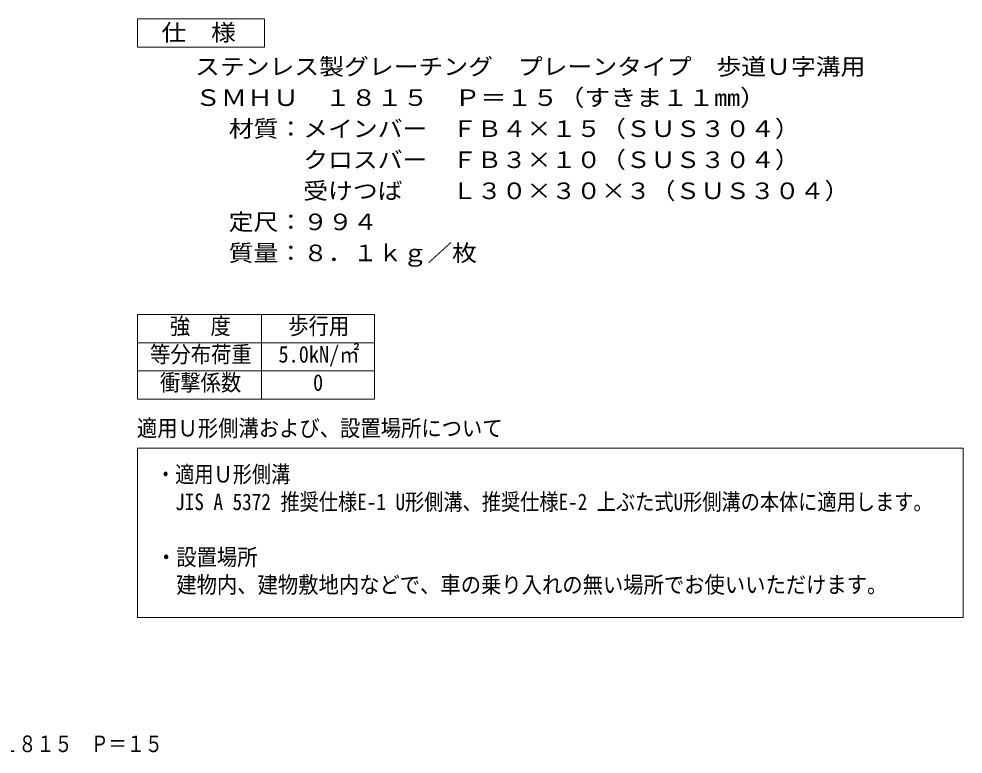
# Model space of a CAD drawing. Units: millimetres on the paper, enlarged 10 times, with parts at other scales. Extents: x -1479 to 1868, y -1362 to 1059.
# Drawn here: x 195 to 1868, y -1362 to -60 of the extents above; entities that cross this region are included whole.
import ezdxf
from ezdxf.enums import TextEntityAlignment as Align

# ---------------------------------------------------------------- set-up
doc = ezdxf.new("R2010")
doc.units = ezdxf.units.MM
doc.header["$LTSCALE"] = 10
doc.layers.add('A-4', color=2, linetype='Continuous', lineweight=9)
doc.layers.add('A-5', color=7, linetype='Continuous', lineweight=9)
doc.layers.add('F-5_F-5ﾚｲﾔ', color=2, linetype='Continuous')
doc.styles.add('ＭＳ ゴシック', font='')
doc.styles.get('ＭＳ ゴシック').set_extended_font_data('MS Gothic')

msp = doc.modelspace()

# ---------------------------------------------------------------- linework, layer by layer
at = {"layer": 'A-4'}
for p, q in [((404.91, -583.53), (824.91, -583.53)), ((404.91, -583.53), (404.91, -733.53)), ((624.91, -583.53), (624.91, -733.53)), ((824.91, -583.53), (824.91, -733.53)), ((404.91, -633.53), (824.91, -633.53)), ((404.91, -683.53), (824.91, -683.53)), ((404.91, -733.53), (824.91, -733.53)), ((404.91, -1120.13), (404.91, -820.47))]:
    msp.add_line(p, q, dxfattribs=at)
msp.add_lwpolyline([(404.91, -820.47), (1868.35, -820.47), (1868.35, -1120.13), (404.91, -1120.13)], dxfattribs=at)
at = {"layer": 'A-5'}
msp.add_lwpolyline([(404.91, -110.08), (404.91, -60.08), (629.91, -60.08), (629.91, -110.08)], close=True, dxfattribs=at)

# ---------------------------------------------------------------- texts
at = {"layer": 'A-5', "color": 2, "style": 'ＭＳ ゴシック'}
for s, width, p in [('仕\u3000様', 1.1, (447.45, -107.65)), ('ステンレス製グレーチング\u3000プレーンタイプ\u3000歩道Ｕ字溝用', 1.1, (507, -168)), ('ＳＭＨＵ\u3000１８１５\u3000Ｐ＝１５（すきま１１mm）', 1.15, (507, -223)), ('材質：メインバー\u3000ＦＢ４×１５（ＳＵＳ３０４）', 1.1, (566.71, -278)), ('\u3000\u3000\u3000クロスバー\u3000ＦＢ３×１０（ＳＵＳ３０４）', 1.1, (566.71, -333)), ('\u3000\u3000\u3000受けつば\u3000\u3000Ｌ３０×３０×３（ＳＵＳ３０４）', 1.1, (566.71, -388)), ('定尺：９９４', 1.1, (566.71, -443)), ('質量：８．１ｋｇ／枚', 1.1, (566.71, -498))]:
    msp.add_text(s, height=29.33, dxfattribs=dict(at, width=width)).set_placement(p, align=Align.BOTTOM_LEFT)
at = {"layer": 'A-5', "style": 'ＭＳ ゴシック'}
for s, width, p in [('強\u3000度', 0.9, (462.41, -627.53)), ('歩行用', 0.9, (672.41, -627.53)), ('等分布荷重', 0.9, (427.41, -677.53)), ('5.0kN/㎡', 0.9, (654.91, -677.53)), ('衝撃係数', 0.9, (444.91, -727.53)), ('0', 0.9, (716.16, -727.53)), ('適用Ｕ形側溝および、設置場所について', 0.9, (404.03, -808.33)), ('・適用Ｕ形側溝', 0.85, (437.86, -889.89)), ('\u3000JIS A 5372 推奨仕様E-1 U形側溝、推奨仕様E-2 上ぶた式U形側溝の本体に適用します。', 0.85, (437.86, -938.83)), ('・設置場所', 0.9, (437.86, -1036.71)), ('\u3000建物内、建物敷地内などで、車の乗り入れの無い場所でお使いいただけます。', 0.9, (437.86, -1085.64))]:
    msp.add_text(s, height=29.33, dxfattribs=dict(at, width=width)).set_placement(p, align=Align.BOTTOM_LEFT)
at = {"layer": 'F-5_F-5ﾚｲﾔ', "style": 'ＭＳ ゴシック', "width": 0.8}
msp.add_text('ステンレス製グレーチング\u3000プレーンタイプ\u3000歩道Ｕ字溝用\u3000\u3000ＳＭＨＵ\u3000１８１５\u3000Ｐ＝１５', height=29.33, dxfattribs=at).set_placement((-926.19, -1367.38), align=Align.BOTTOM_LEFT)

doc.saveas('drawing.dxf')
